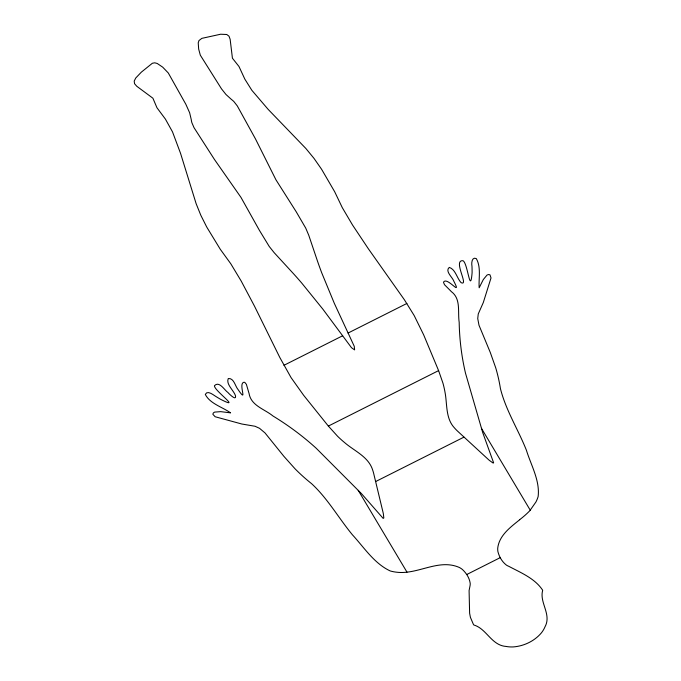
<?xml version="1.0" encoding="UTF-8"?>
<svg xmlns="http://www.w3.org/2000/svg" width="681" height="681" viewBox="0 0 681 681"><rect width="100%" height="100%" fill="white"/><g stroke="black" fill="none" stroke-linecap="round" stroke-linejoin="round"><path stroke-width="1.02" d="M519.705 519.739C510.469 527.171 499.207 535.419 497.734 548.094A21.239 17.987 -15.9 0 0 497.939 551.704C499.207 556.803 502.093 561.757 506.281 565.009A13.782 11.679 -15.9 0 0 508.707 566.277C520.335 572.457 534.176 578.092 541.999 589.261A6.384 5.405 -15.9 0 1 542.672 590.367C539.182 602.591 551.874 614.381 544.979 626.86A27.887 23.622 -15.9 0 1 541.344 632.938C534.491 641.042 524.132 646.022 513.602 646.899A27.887 23.622 -15.9 0 1 506.068 646.439C491.393 645.392 486.677 628.716 473.84 624.996A6.384 5.405 -15.9 0 1 473.184 623.881L470.401 617.318L469.618 613.206L469.09 590.614L470.043 585.728A13.782 11.679 -15.9 0 0 470.188 583.174C469.354 577.828 466.332 573.172 462.476 569.546A21.239 17.987 -15.9 0 0 459.283 567.443C438.428 558.309 417.768 574.968 396.478 572.185A36.902 31.258 -15.9 0 1 390.204 570.942C374.269 563.536 364.105 547.49 352.443 534.832C338.559 517.994 327.672 498.483 311.549 483.638A225.198 190.774 -15.9 0 1 294.984 468.741L283.917 456.364L264.994 432.912L259.529 428.315L255.017 426.255L241.849 424.016L215.145 416.746L212.838 414.244L213.323 413.009A5.933 5.031 -15.9 0 1 214.711 412.09L220.721 411.639L230.561 412.865C222.457 407.017 210.063 403.807 205.287 394.427C207.075 390.29 212.225 394.044 214.617 395.67A161.925 137.17 -15.9 0 0 218.133 397.857A184.313 156.136 -15.9 0 0 220.635 399.33C242.794 410.634 213.894 390.553 214.455 385.718C219.214 380.611 224.338 390.06 227.922 392.486C228.918 393.754 236.426 401.203 235.575 396.061C233.975 390.417 225.7 384.416 228.28 378.542C234.009 377.861 235.183 386.365 238.163 389.685C248.31 404.548 238.086 384.127 243.645 382.33A1.873 1.583 -15.9 0 1 244.837 382.416L246.394 384.356L247.961 389.753A204.547 173.28 -15.9 0 0 249.05 393.405C250.983 405.714 264.5 409.026 272.962 415.989A333.511 282.521 -15.9 0 1 316.248 448.294L361.475 493.648L383.19 518.42M383.829 517.994L383.36 513.857A45.916 38.902 -15.9 0 0 383.08 512.538L373.597 473.133A57.876 49.023 -15.9 0 0 372.677 470.086C368.557 456.713 354.409 451.077 344.663 442.633A135.391 114.697 -15.9 0 1 337.572 436.249L328.361 426.076L303.607 395.252L291.034 377.563L279.797 357.457L254.464 306.101L241.193 281.049L230.774 263.743L220.295 249.297L207.254 227.905A42.894 36.331 -15.9 0 1 206.522 226.628L200.827 215.298L196.137 203.687L180.559 153.387L172.506 131.867L165.415 119.107L156.962 107.751L152.902 98.217L136.779 86.266L134.549 83.703L134.2 81.082L135.757 78L141.35 72.143L152.357 63.256L154.732 62.814L157.226 63.469L162.699 67.155L168.301 72.995L185.828 104.244L189.633 112.731L191.242 119.567A31.13 26.372 -15.9 0 0 191.889 122.725L194.025 127.67L214.464 159.482L240.98 197.405L259.41 230.34L269.216 246.445L274.154 252.66L293.043 273.217A564.217 477.96 -15.9 0 1 301.649 282.955L322.862 309.157L351.498 347.702L354.605 349.898L354.265 346.314L334.337 303.385L321.738 272.851A564.217 477.96 -15.9 0 1 317.431 260.951L308.757 235.251L305.718 228.084L296.235 211.817L275.95 179.81L255.452 138.856L237.286 105.904L233.906 101.588A31.13 26.372 -15.9 0 0 231.353 99.383L225.956 94.463L221.538 88.905L200.308 55.161L198.665 49.058L198.231 42.835L198.971 40.562L201.848 38.357L220.627 34.229L226.782 34.501L228.995 36.187L230.144 39.285L232.425 58.208L238.98 66.491L244.845 79.141L251.851 90.301L268.127 109.335L305.863 148.475L313.992 158.367L321.313 168.871A42.894 36.331 -15.9 0 1 322.087 170.122L334.677 191.744L342.288 207.637L352.545 225.028L368.37 248.786L404.48 299.895L414.21 315.592L423.659 334.848L438.598 370.617L442.973 383.224A135.391 114.697 -15.9 0 1 444.999 392.154C447.34 404.131 445.408 418.381 454.55 428A56.719 48.045 -15.9 0 0 457.394 430.971L488.422 459.539A45.916 38.902 -15.9 0 0 489.486 460.467L493.078 463.037M283.951 365.305L342.671 335.759M348.059 333.052L406.889 303.454M328.361 426.076L438.598 370.617M375.733 481.51L463.931 437.142M466.723 574.534L500.212 557.654M493.631 462.833L482.735 432.639L465.506 373.205A333.511 282.521 -15.9 0 1 459.181 322.3C457.572 311.821 461.148 298.891 451.35 291.621A204.547 173.28 -15.9 0 0 448.592 288.812L444.489 284.692L443.544 282.445A1.873 1.583 -15.9 0 1 444.106 281.474C448.515 278.027 462.024 297.035 453.81 281.193C452.61 277.312 444.676 271.242 449.273 267.403C455.504 269.353 456.866 278.078 461.046 282.624C469.541 286.769 452.499 259.861 462.935 260.704C467.762 262.73 470.179 295.682 472.095 272.817A184.313 156.136 -15.9 0 0 472.086 270.085A161.925 137.17 -15.9 0 0 471.976 266.186C471.337 263.309 471.814 256.584 476.257 258.542C481.288 267.19 478.547 278.299 479.16 287.791L483.34 279.508L486.983 275.107A5.933 5.031 -15.9 0 1 488.566 274.528L489.971 274.809L491.018 277.942L483.306 302.534L478.266 313.932L477.73 318.529L478.99 325.237L490.311 352.528L495.7 367.757A225.198 190.774 -15.9 0 1 500.433 388.604C505.83 410.311 518.198 429.532 526.413 450.252C531.027 465.234 540.033 480.505 538.143 496.509A36.902 31.258 -15.9 0 1 535.904 502.033L530.218 510.146L481.45 428.323M358.215 490.329L406.983 572.142M530.312 510.214A82.563 69.939 -15.9 0 1 519.654 519.688"/></g></svg>
